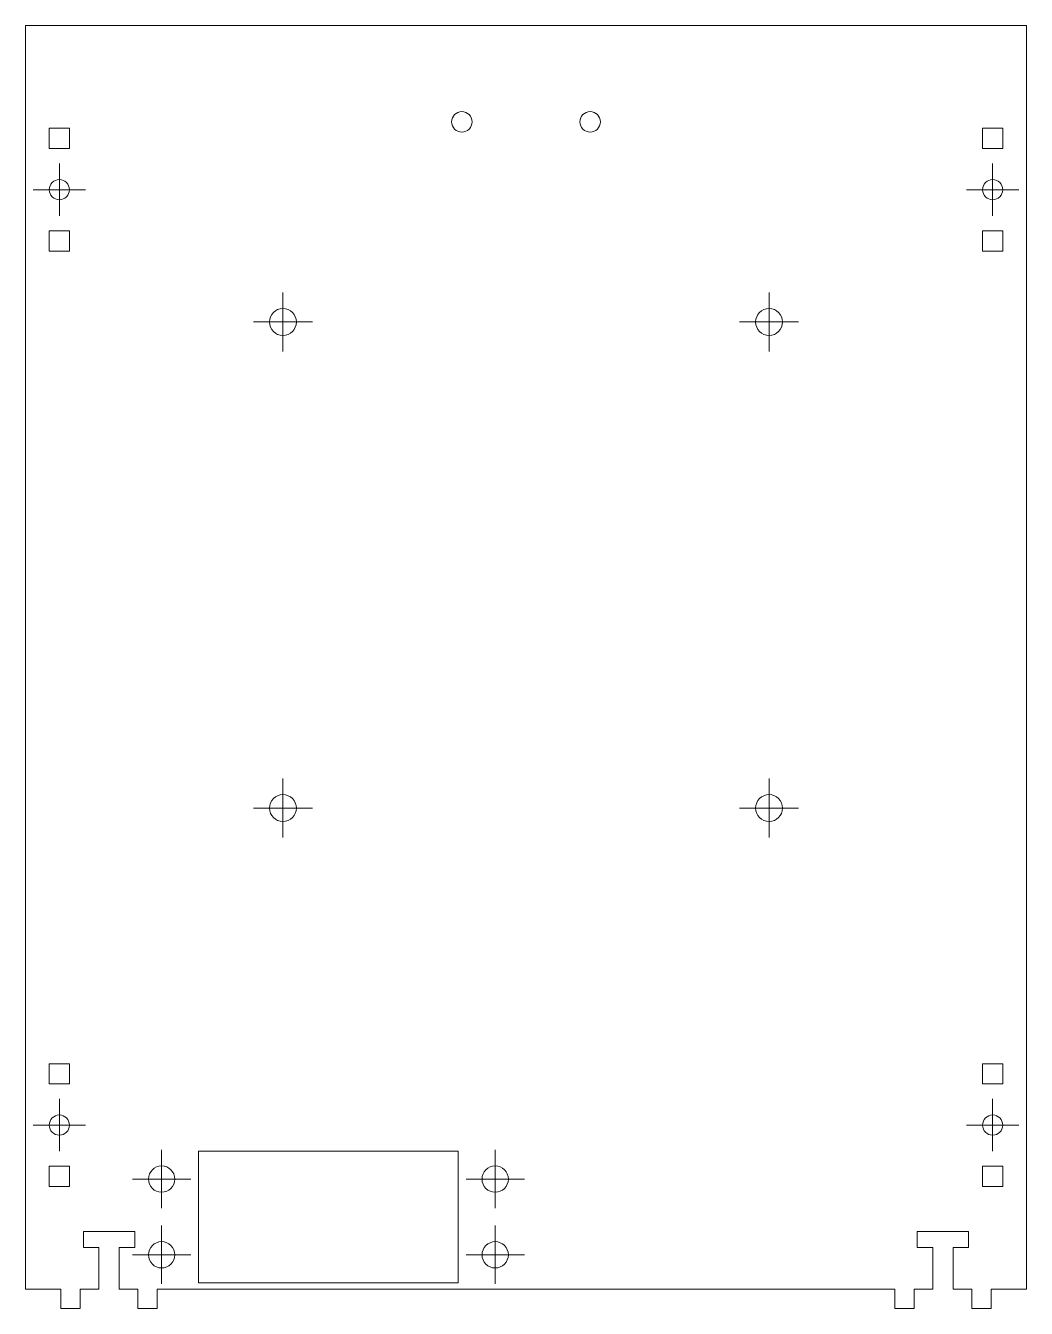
# Model space of a CAD drawing. Header units: inches. Extents: x -0.08 to 6.06, y -0.12 to 7.76.
import ezdxf

# ---------------------------------------------------------------- set-up
doc = ezdxf.new("R2010")
doc.units = ezdxf.units.IN
doc.header["$MEASUREMENT"] = 0

# ---------------------------------------------------------------- blocks, each defined once
blk = doc.blocks.new('SW_CENTERMARKSYMBOL_0')
at = {"color": 0, "linetype": 'Continuous', "lineweight": 0}
for p, q in [((0, 0.0984), (0, 0.1604)), ((0, 0), (0, 0.0984)), ((-0.0984, 0), (-0.1604, 0)), ((0, 0), (-0.0984, 0)), ((0, 0), (0, -0.0984)), ((0, 0), (0.0984, 0)), ((0.0984, 0), (0.1604, 0)), ((0, -0.0984), (0, -0.1604))]:
    blk.add_line(p, q, dxfattribs=at)
blk = doc.blocks.new('SW_CENTERMARKSYMBOL_1')
at = {"color": 0, "linetype": 'Continuous', "lineweight": 0}
for p, q in [((0, 0.0984), (0, 0.1604)), ((0, 0), (0, 0.0984)), ((-0.0984, 0), (-0.1604, 0)), ((0, 0), (-0.0984, 0)), ((0, 0), (0, -0.0984)), ((0, 0), (0.0984, 0)), ((0.0984, 0), (0.1604, 0)), ((0, -0.0984), (0, -0.1604))]:
    blk.add_line(p, q, dxfattribs=at)
blk = doc.blocks.new('SW_CENTERMARKSYMBOL_2')
at = {"color": 0, "linetype": 'Continuous', "lineweight": 0}
for p, q in [((0, 0.0984), (0, 0.1791)), ((0, 0), (0, 0.0984)), ((-0.0984, 0), (-0.1791, 0)), ((0, 0), (-0.0984, 0)), ((0, 0), (0, -0.0984)), ((0, 0), (0.0984, 0)), ((0.0984, 0), (0.1791, 0)), ((0, -0.0984), (0, -0.1791))]:
    blk.add_line(p, q, dxfattribs=at)
blk = doc.blocks.new('SW_CENTERMARKSYMBOL_3')
at = {"color": 0, "linetype": 'Continuous', "lineweight": 0}
for p, q in [((0, 0.0984), (0, 0.1791)), ((0, 0), (0, 0.0984)), ((-0.0984, 0), (-0.1791, 0)), ((0, 0), (-0.0984, 0)), ((0, 0), (0, -0.0984)), ((0, 0), (0.0984, 0)), ((0.0984, 0), (0.1791, 0)), ((0, -0.0984), (0, -0.1791))]:
    blk.add_line(p, q, dxfattribs=at)
blk = doc.blocks.new('SW_CENTERMARKSYMBOL_4')
at = {"color": 0, "linetype": 'Continuous', "lineweight": 0}
for p, q in [((0, 0.0984), (0, 0.1791)), ((0, 0), (0, 0.0984)), ((-0.0984, 0), (-0.1791, 0)), ((0, 0), (-0.0984, 0)), ((0, 0), (0, -0.0984)), ((0, 0), (0.0984, 0)), ((0.0984, 0), (0.1791, 0)), ((0, -0.0984), (0, -0.1791))]:
    blk.add_line(p, q, dxfattribs=at)
blk = doc.blocks.new('SW_CENTERMARKSYMBOL_5')
at = {"color": 0, "linetype": 'Continuous', "lineweight": 0}
for p, q in [((0, 0.0984), (0, 0.1791)), ((0, 0), (0, 0.0984)), ((-0.0984, 0), (-0.1791, 0)), ((0, 0), (-0.0984, 0)), ((0, 0), (0, -0.0984)), ((0, 0), (0.0984, 0)), ((0.0984, 0), (0.1791, 0)), ((0, -0.0984), (0, -0.1791))]:
    blk.add_line(p, q, dxfattribs=at)
blk = doc.blocks.new('SW_CENTERMARKSYMBOL_6')
at = {"color": 0, "linetype": 'Continuous', "lineweight": 0}
for p, q in [((0, 0.0984), (0, 0.1604)), ((0, 0), (0, 0.0984)), ((-0.0984, 0), (-0.1604, 0)), ((0, 0), (-0.0984, 0)), ((0, 0), (0, -0.0984)), ((0, 0), (0.0984, 0)), ((0.0984, 0), (0.1604, 0)), ((0, -0.0984), (0, -0.1604))]:
    blk.add_line(p, q, dxfattribs=at)
blk = doc.blocks.new('SW_CENTERMARKSYMBOL_7')
at = {"color": 0, "linetype": 'Continuous', "lineweight": 0}
for p, q in [((0, 0.0984), (0, 0.1604)), ((0, 0), (0, 0.0984)), ((-0.0984, 0), (-0.1604, 0)), ((0, 0), (-0.0984, 0)), ((0, 0), (0, -0.0984)), ((0, 0), (0.0984, 0)), ((0.0984, 0), (0.1604, 0)), ((0, -0.0984), (0, -0.1604))]:
    blk.add_line(p, q, dxfattribs=at)
blk = doc.blocks.new('SW_CENTERMARKSYMBOL_8')
at = {"color": 0, "linetype": 'Continuous', "lineweight": 0}
for p, q in [((0, 0.0984), (0, 0.1811)), ((0, 0), (0, 0.0984)), ((-0.0984, 0), (-0.1811, 0)), ((0, 0), (-0.0984, 0)), ((0, 0), (0, -0.0984)), ((0, 0), (0.0984, 0)), ((0.0984, 0), (0.1811, 0)), ((0, -0.0984), (0, -0.1811))]:
    blk.add_line(p, q, dxfattribs=at)
blk = doc.blocks.new('SW_CENTERMARKSYMBOL_9')
at = {"color": 0, "linetype": 'Continuous', "lineweight": 0}
for p, q in [((0, 0.0984), (0, 0.1811)), ((0, 0), (0, 0.0984)), ((-0.0984, 0), (-0.1811, 0)), ((0, 0), (-0.0984, 0)), ((0, 0), (0, -0.0984)), ((0, 0), (0.0984, 0)), ((0.0984, 0), (0.1811, 0)), ((0, -0.0984), (0, -0.1811))]:
    blk.add_line(p, q, dxfattribs=at)
blk = doc.blocks.new('SW_CENTERMARKSYMBOL_10')
at = {"color": 0, "linetype": 'Continuous', "lineweight": 0}
for p, q in [((0, 0.0984), (0, 0.1811)), ((0, 0), (0, 0.0984)), ((-0.0984, 0), (-0.1811, 0)), ((0, 0), (-0.0984, 0)), ((0, 0), (0, -0.0984)), ((0, 0), (0.0984, 0)), ((0.0984, 0), (0.1811, 0)), ((0, -0.0984), (0, -0.1811))]:
    blk.add_line(p, q, dxfattribs=at)
blk = doc.blocks.new('SW_CENTERMARKSYMBOL_11')
at = {"color": 0, "linetype": 'Continuous', "lineweight": 0}
for p, q in [((0, 0.0984), (0, 0.1811)), ((0, 0), (0, 0.0984)), ((-0.0984, 0), (-0.1811, 0)), ((0, 0), (-0.0984, 0)), ((0, 0), (0, -0.0984)), ((0, 0), (0.0984, 0)), ((0.0984, 0), (0.1811, 0)), ((0, -0.0984), (0, -0.1811))]:
    blk.add_line(p, q, dxfattribs=at)

msp = doc.modelspace()

# ---------------------------------------------------------------- linework, layer by layer
at = {"color": 7, "linetype": 'Continuous', "lineweight": 15}
for p, q in [((6.0595, 7.7566), (-0.0822, 7.7566)), ((-0.0822, 7.7566), (-0.0822, 0.0007)), ((6.0595, 0.0007), (6.0595, 7.7566)), ((0.1865, 7.1267), (0.0624, 7.1267)), ((0.0624, 7.1267), (0.0624, 7.0027)), ((0.1865, 7.0027), (0.1865, 7.1267)), ((5.9148, 7.1267), (5.7908, 7.1267)), ((5.7908, 7.1267), (5.7908, 7.0027)), ((5.9148, 7.0027), (5.9148, 7.1267)), ((0.0624, 7.0027), (0.1865, 7.0027)), ((5.7908, 7.0027), (5.9148, 7.0027)), ((0.1865, 6.4968), (0.0624, 6.4968)), ((0.0624, 6.4968), (0.0624, 6.3727)), ((0.1865, 6.3727), (0.1865, 6.4968)), ((5.9148, 6.4968), (5.7908, 6.4968)), ((5.7908, 6.4968), (5.7908, 6.3727)), ((5.9148, 6.3727), (5.9148, 6.4968)), ((0.0624, 6.3727), (0.1865, 6.3727)), ((5.7908, 6.3727), (5.9148, 6.3727)), ((0.1865, 1.3845), (0.0624, 1.3845)), ((0.0624, 1.3845), (0.0624, 1.2605)), ((0.1865, 1.2605), (0.1865, 1.3845)), ((5.9148, 1.3845), (5.7908, 1.3845)), ((5.7908, 1.3845), (5.7908, 1.2605)), ((5.9148, 1.2605), (5.9148, 1.3845)), ((0.0624, 1.2605), (0.1865, 1.2605)), ((5.7908, 1.2605), (5.9148, 1.2605)), ((2.5733, 0.8471), (0.9788, 0.8471)), ((0.9788, 0.8471), (0.9788, 0.0401)), ((2.5733, 0.0401), (2.5733, 0.8471)), ((0.1865, 0.7546), (0.0624, 0.7546)), ((0.0624, 0.7546), (0.0624, 0.6306)), ((0.1865, 0.6306), (0.1865, 0.7546)), ((5.9148, 0.7546), (5.7908, 0.7546)), ((5.7908, 0.7546), (5.7908, 0.6306)), ((5.9148, 0.6306), (5.9148, 0.7546)), ((0.0624, 0.6306), (0.1865, 0.6306)), ((5.7908, 0.6306), (5.9148, 0.6306)), ((0.2721, 0.2566), (0.2721, 0.355)), ((0.2721, 0.355), (0.587, 0.355)), ((0.587, 0.355), (0.587, 0.2566)), ((5.3902, 0.2566), (5.3902, 0.355)), ((5.3902, 0.355), (5.7052, 0.355)), ((5.7052, 0.355), (5.7052, 0.2566)), ((0.3676, 0.2566), (0.2721, 0.2566)), ((0.3676, 0.0007), (0.3676, 0.2566)), ((0.587, 0.2566), (0.4916, 0.2566)), ((0.4916, 0.2566), (0.4916, 0.0007)), ((5.4857, 0.2566), (5.3902, 0.2566)), ((5.4857, 0.0007), (5.4857, 0.2566)), ((5.7052, 0.2566), (5.6097, 0.2566)), ((5.6097, 0.2566), (5.6097, 0.0007)), ((-0.0822, 0.0007), (0.1343, 0.0007)), ((0.1343, 0.0007), (0.1343, -0.1174)), ((0.2524, -0.1174), (0.2524, 0.0007)), ((0.2524, 0.0007), (0.3676, 0.0007)), ((0.4916, 0.0007), (0.6067, 0.0007)), ((0.6067, 0.0007), (0.6067, -0.1174)), ((0.7248, -0.1174), (0.7248, 0.0007)), ((0.7248, 0.0007), (5.2524, 0.0007)), ((0.9788, 0.0401), (2.5733, 0.0401)), ((5.2524, 0.0007), (5.2524, -0.1174)), ((5.3705, -0.1174), (5.3705, 0.0007)), ((5.3705, 0.0007), (5.4857, 0.0007)), ((5.6097, 0.0007), (5.7248, 0.0007)), ((5.7248, 0.0007), (5.7248, -0.1174)), ((5.843, -0.1174), (5.843, 0.0007)), ((5.843, 0.0007), (6.0595, 0.0007)), ((0.1343, -0.1174), (0.2524, -0.1174)), ((0.6067, -0.1174), (0.7248, -0.1174)), ((5.2524, -0.1174), (5.3705, -0.1174)), ((5.7248, -0.1174), (5.843, -0.1174))]:
    msp.add_line(p, q, dxfattribs=at)
for centre, radius in [((2.5949, 7.166), 0.063), ((3.3823, 7.166), 0.063), ((0.1245, 6.7497), 0.062), ((5.8528, 6.7497), 0.062), ((1.4965, 5.9377), 0.0827), ((4.4807, 5.9377), 0.0827), ((1.4965, 2.9534), 0.0827), ((4.4807, 2.9534), 0.0827), ((0.1245, 1.0076), 0.062), ((5.8528, 1.0076), 0.062), ((0.7524, 0.6759), 0.0807), ((2.7996, 0.6759), 0.0807), ((0.7524, 0.2113), 0.0807), ((2.7996, 0.2113), 0.0807)]:
    msp.add_circle(centre, radius, dxfattribs=at)

# ---------------------------------------------------------------- block references
at = {"color": 7, "linetype": 'Continuous', "lineweight": 0}
for name, p in [('SW_CENTERMARKSYMBOL_1', (0.1245, 6.7497)), ('SW_CENTERMARKSYMBOL_6', (5.8528, 6.7497)), ('SW_CENTERMARKSYMBOL_9', (1.4965, 5.9377)), ('SW_CENTERMARKSYMBOL_11', (4.4807, 5.9377)), ('SW_CENTERMARKSYMBOL_8', (1.4965, 2.9534)), ('SW_CENTERMARKSYMBOL_10', (4.4807, 2.9534)), ('SW_CENTERMARKSYMBOL_0', (0.1245, 1.0076)), ('SW_CENTERMARKSYMBOL_7', (5.8528, 1.0076)), ('SW_CENTERMARKSYMBOL_5', (0.7524, 0.6759)), ('SW_CENTERMARKSYMBOL_4', (2.7996, 0.6759)), ('SW_CENTERMARKSYMBOL_2', (0.7524, 0.2113)), ('SW_CENTERMARKSYMBOL_3', (2.7996, 0.2113))]:
    msp.add_blockref(name, p, dxfattribs=at)

doc.saveas('drawing.dxf')
